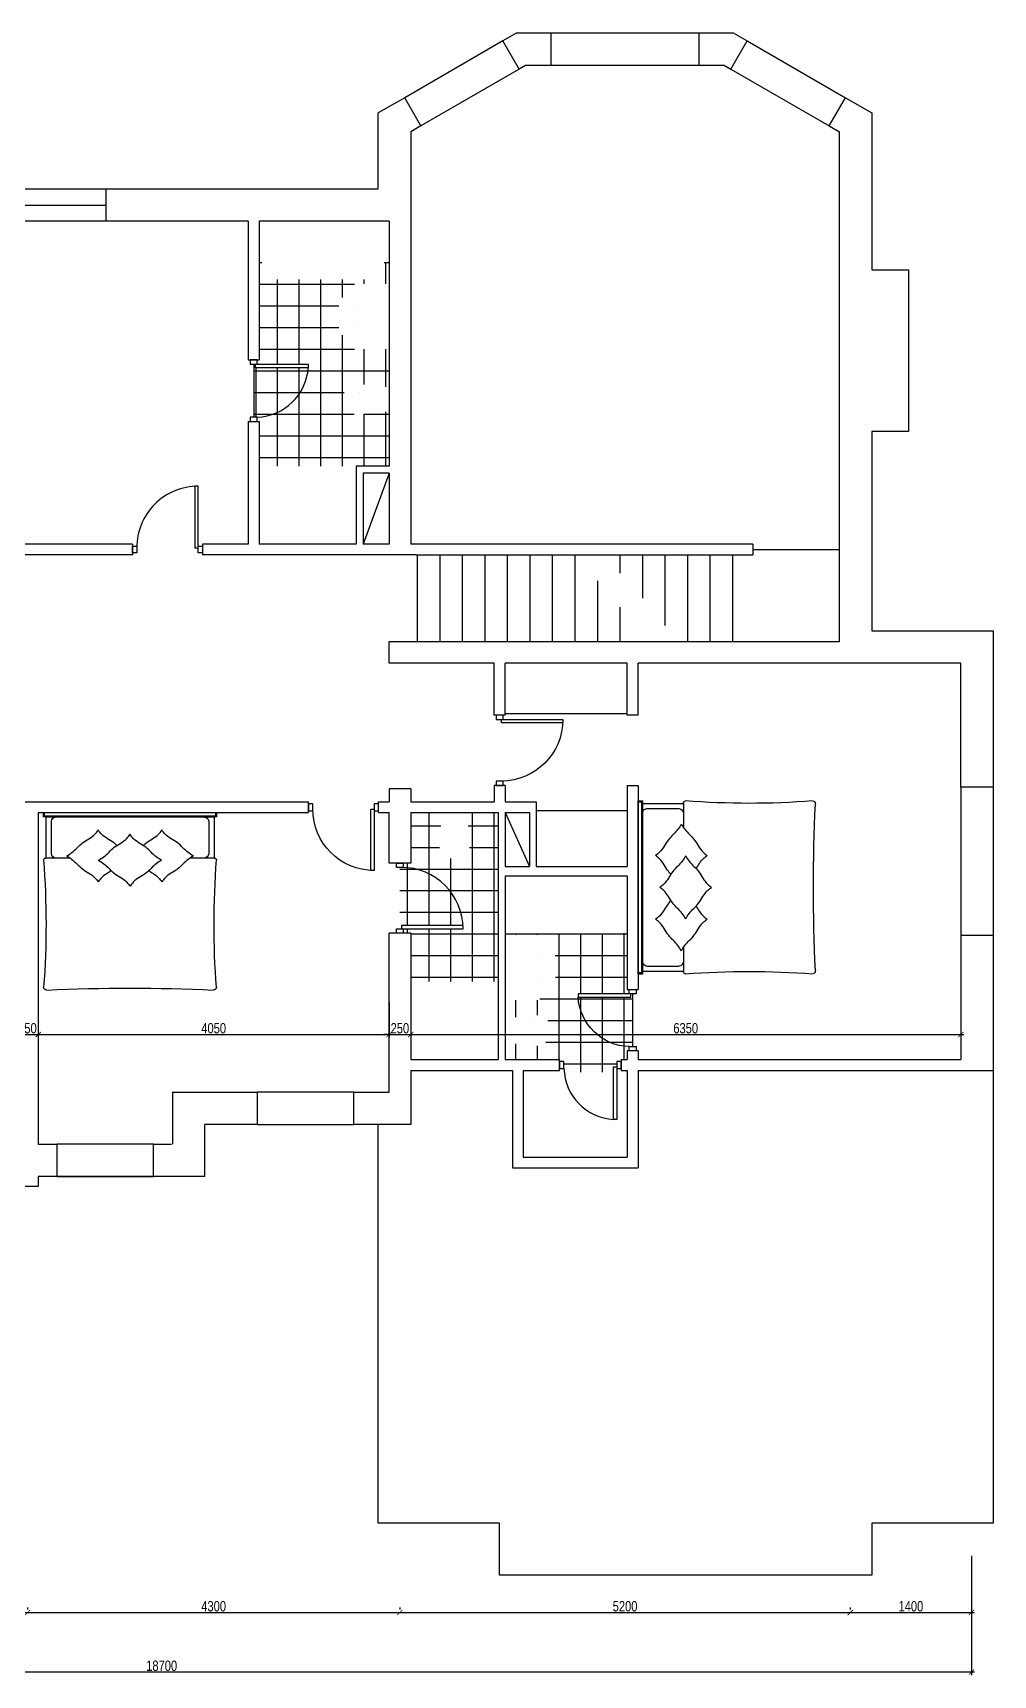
# Model space of a CAD drawing. Header units: millimetres. Extents: x 847 to 45733, y 1199 to 20271.
# Drawn here: x 10333 to 21421, y 1199 to 20154 of the extents above; entities that cross this region are included whole.
import ezdxf

# ---------------------------------------------------------------- set-up
doc = ezdxf.new("R2010")
doc.units = ezdxf.units.MM
for name, color, linetype in [('com', 250, 'Continuous'), ('dim', 4, 'Continuous'), ('furn', 34, 'Continuous'), ('type floor', 250, 'Continuous'), ('wall', 5, 'Continuous'), ('windows doors', 4, 'Continuous')]:
    doc.layers.add(name, color=color, linetype=linetype)
doc.styles.add('KOTE', font='romrust.shx', dxfattribs={"width": 0.8})
doc.dimstyles.new('100', dxfattribs={"dimscale": 6, "dimtxt": 20, "dimasz": 10, "dimexe": 6, "dimexo": 10, "dimgap": 2, "dimtad": 1, "dimtoh": 1, "dimdec": 0, "dimzin": 9, "dimdsep": 46, "dimtxsty": 'KOTE', "dimblk": 'ARCHTICK', "dimcen": 0, "dimdle": 6, "dimclrd": 256, "dimclre": 4, "dimclrt": 256, "dimadec": 0, "dimazin": 0, "dimtfac": 0.666667, "dimtdec": 0, "dimtix": 1, "dimtmove": 1, "dimatfit": 0, "dimfxl": 1, "dimtvp": 1, "dimtolj": 1, "dimarcsym": 0})
pattern_1 = [(0, (301659.83, 164753.26), (0, 250), []), (90, (301659.83, 164753.26), (-250, 2e-14), [])]

# ---------------------------------------------------------------- blocks, each defined once
blk = doc.blocks.new('_ArchTick')
at = {"color": 0, "linetype": 'ByBlock', "const_width": 0.15}
blk.add_lwpolyline([(-0.5, -0.5), (0.5, 0.5)], dxfattribs=at)
blk = doc.blocks.new('*D48')
at = {"layer": 'dim', "color": 4, "lineweight": -2, "transparency": 16777216}
for p, q in [((21171, 2575), (21171, 1199)), ((2471, 2156), (2471, 1199))]:
    blk.add_line(p, q, dxfattribs=at)
at = {"layer": 'dim', "lineweight": -2, "transparency": 16777216}
blk.add_line((21207, 1235), (2435, 1235), dxfattribs=at)
at = {"layer": 'dim', "lineweight": -2, "transparency": 16777216, "xscale": 60, "yscale": 60, "zscale": 60, "rotation": 180}
blk.add_blockref('_ArchTick', (2471, 1235), dxfattribs=at)
at = {"layer": 'dim', "lineweight": -2, "transparency": 16777216, "xscale": 60, "yscale": 60, "zscale": 60}
blk.add_blockref('_ArchTick', (21171, 1235), dxfattribs=at)
at = {"layer": 'dim', "transparency": 16777216, "insert": (11821, 1307), "char_height": 120, "attachment_point": 5, "style": 'KOTE'}
blk.add_mtext('\\A1;18700', dxfattribs=at)
blk = doc.blocks.new('*D52')
at = {"layer": 'dim', "lineweight": -2, "transparency": 16777216}
blk.add_line((10235, 1922), (14607, 1922), dxfattribs=at)
at = {"layer": 'dim', "color": 4, "lineweight": -2, "transparency": 16777216}
for p, q in [((10271, 1982), (10271, 1958)), ((14571, 1982), (14571, 1958))]:
    blk.add_line(p, q, dxfattribs=at)
at = {"layer": 'dim', "lineweight": -2, "transparency": 16777216, "xscale": 60, "yscale": 60, "zscale": 60, "rotation": 180}
blk.add_blockref('_ArchTick', (10271, 1922), dxfattribs=at)
at = {"layer": 'dim', "lineweight": -2, "transparency": 16777216, "xscale": 60, "yscale": 60, "zscale": 60}
blk.add_blockref('_ArchTick', (14571, 1922), dxfattribs=at)
at = {"layer": 'dim', "transparency": 16777216, "insert": (12421, 1994), "char_height": 120, "attachment_point": 5, "style": 'KOTE'}
blk.add_mtext('\\A1;4300', dxfattribs=at)
blk = doc.blocks.new('*D53')
at = {"layer": 'dim', "lineweight": -2, "transparency": 16777216}
blk.add_line((14535, 1922), (19807, 1922), dxfattribs=at)
at = {"layer": 'dim', "color": 4, "lineweight": -2, "transparency": 16777216}
for p, q in [((14571, 1982), (14571, 1958)), ((19771, 1982), (19771, 1958))]:
    blk.add_line(p, q, dxfattribs=at)
at = {"layer": 'dim', "lineweight": -2, "transparency": 16777216, "xscale": 60, "yscale": 60, "zscale": 60, "rotation": 180}
blk.add_blockref('_ArchTick', (14571, 1922), dxfattribs=at)
at = {"layer": 'dim', "lineweight": -2, "transparency": 16777216, "xscale": 60, "yscale": 60, "zscale": 60}
blk.add_blockref('_ArchTick', (19771, 1922), dxfattribs=at)
at = {"layer": 'dim', "transparency": 16777216, "insert": (17171, 1994), "char_height": 120, "attachment_point": 5, "style": 'KOTE'}
blk.add_mtext('\\A1;5200', dxfattribs=at)
blk = doc.blocks.new('*D54')
at = {"layer": 'dim', "lineweight": -2, "transparency": 16777216}
blk.add_line((19735, 1922), (21207, 1922), dxfattribs=at)
at = {"layer": 'dim', "color": 4, "lineweight": -2, "transparency": 16777216}
for p, q in [((19771, 1982), (19771, 1958)), ((21171, 1982), (21171, 1958))]:
    blk.add_line(p, q, dxfattribs=at)
at = {"layer": 'dim', "lineweight": -2, "transparency": 16777216, "xscale": 60, "yscale": 60, "zscale": 60, "rotation": 180}
blk.add_blockref('_ArchTick', (19771, 1922), dxfattribs=at)
at = {"layer": 'dim', "lineweight": -2, "transparency": 16777216, "xscale": 60, "yscale": 60, "zscale": 60}
blk.add_blockref('_ArchTick', (21171, 1922), dxfattribs=at)
at = {"layer": 'dim', "transparency": 16777216, "insert": (20471, 1994), "char_height": 120, "attachment_point": 5, "style": 'KOTE'}
blk.add_mtext('\\A1;1400', dxfattribs=at)
blk = doc.blocks.new('*D44')
at = {"layer": 'dim', "color": 4, "lineweight": -2, "transparency": 16777216}
for p, q in [((10146, 8908), (10146, 8557)), ((10396, 8908), (10396, 8557))]:
    blk.add_line(p, q, dxfattribs=at)
at = {"layer": 'dim', "lineweight": -2, "transparency": 16777216}
for p, q in [((10146, 8593), (10086, 8593)), ((10146, 8593), (10396, 8593)), ((10396, 8593), (10456, 8593))]:
    blk.add_line(p, q, dxfattribs=at)
at = {"layer": 'dim', "lineweight": -2, "transparency": 16777216, "xscale": 60, "yscale": 60, "zscale": 60}
blk.add_blockref('_ArchTick', (10146, 8593), dxfattribs=at)
at = {"layer": 'dim', "lineweight": -2, "transparency": 16777216, "xscale": 60, "yscale": 60, "zscale": 60, "rotation": 180}
blk.add_blockref('_ArchTick', (10396, 8593), dxfattribs=at)
at = {"layer": 'dim', "transparency": 16777216, "insert": (10271, 8665), "char_height": 120, "attachment_point": 5, "style": 'KOTE'}
blk.add_mtext('\\A1;250', dxfattribs=at)
blk = doc.blocks.new('*D45')
at = {"layer": 'dim', "color": 4, "lineweight": -2, "transparency": 16777216}
for p, q in [((14446, 8965), (14446, 8557)), ((10396, 8908), (10396, 8557))]:
    blk.add_line(p, q, dxfattribs=at)
at = {"layer": 'dim', "lineweight": -2, "transparency": 16777216}
blk.add_line((10360, 8593), (14482, 8593), dxfattribs=at)
at = {"layer": 'dim', "lineweight": -2, "transparency": 16777216, "xscale": 60, "yscale": 60, "zscale": 60, "rotation": 180}
blk.add_blockref('_ArchTick', (10396, 8593), dxfattribs=at)
at = {"layer": 'dim', "lineweight": -2, "transparency": 16777216, "xscale": 60, "yscale": 60, "zscale": 60}
blk.add_blockref('_ArchTick', (14446, 8593), dxfattribs=at)
at = {"layer": 'dim', "transparency": 16777216, "insert": (12421, 8665), "char_height": 120, "attachment_point": 5, "style": 'KOTE'}
blk.add_mtext('\\A1;4050', dxfattribs=at)
blk = doc.blocks.new('*D46')
at = {"layer": 'dim', "color": 4, "lineweight": -2, "transparency": 16777216}
for p, q in [((14446, 8965), (14446, 8557)), ((14696, 8965), (14696, 8557))]:
    blk.add_line(p, q, dxfattribs=at)
at = {"layer": 'dim', "lineweight": -2, "transparency": 16777216}
for p, q in [((14446, 8593), (14386, 8593)), ((14446, 8593), (14696, 8593)), ((14696, 8593), (14756, 8593))]:
    blk.add_line(p, q, dxfattribs=at)
at = {"layer": 'dim', "lineweight": -2, "transparency": 16777216, "xscale": 60, "yscale": 60, "zscale": 60}
blk.add_blockref('_ArchTick', (14446, 8593), dxfattribs=at)
at = {"layer": 'dim', "lineweight": -2, "transparency": 16777216, "xscale": 60, "yscale": 60, "zscale": 60, "rotation": 180}
blk.add_blockref('_ArchTick', (14696, 8593), dxfattribs=at)
at = {"layer": 'dim', "transparency": 16777216, "insert": (14571, 8665), "char_height": 120, "attachment_point": 5, "style": 'KOTE'}
blk.add_mtext('\\A1;250', dxfattribs=at)
blk = doc.blocks.new('*D47')
at = {"layer": 'dim', "color": 4, "lineweight": -2, "transparency": 16777216}
for p, q in [((21046, 9213), (21046, 8557)), ((14696, 8965), (14696, 8557))]:
    blk.add_line(p, q, dxfattribs=at)
at = {"layer": 'dim', "lineweight": -2, "transparency": 16777216}
blk.add_line((14660, 8593), (21082, 8593), dxfattribs=at)
at = {"layer": 'dim', "lineweight": -2, "transparency": 16777216, "xscale": 60, "yscale": 60, "zscale": 60, "rotation": 180}
blk.add_blockref('_ArchTick', (14696, 8593), dxfattribs=at)
at = {"layer": 'dim', "lineweight": -2, "transparency": 16777216, "xscale": 60, "yscale": 60, "zscale": 60}
blk.add_blockref('_ArchTick', (21046, 8593), dxfattribs=at)
at = {"layer": 'dim', "transparency": 16777216, "insert": (17871, 8665), "char_height": 120, "attachment_point": 5, "style": 'KOTE'}
blk.add_mtext('\\A1;6350', dxfattribs=at)
blk = doc.blocks.new('door 810 type2')
at = {"color": 3}
for points in [[(0, -40), (0, 40), (50, 40), (50, -40), (0, -40)], [(760, -40), (760, 40), (810, 40), (810, -40), (760, -40)]]:
    blk.add_lwpolyline(points, dxfattribs=at)
blk.add_lwpolyline([(50, -20), (50, -730), (90, -730), (90, -20), (50, -20)])
blk.add_arc((50, -20), 710, 270, 0)
blk = doc.blocks.new('DOOR710')
at = {"color": 3}
for points in [[(50, -40), (50, 40), (0, 40), (0, -40), (50, -40)], [(710, -40), (710, 40), (660, 40), (660, -40), (710, -40)]]:
    blk.add_lwpolyline(points, dxfattribs=at)
blk.add_lwpolyline([(660, -20), (660, -630), (620, -630), (620, -20), (660, -20)])
blk.add_arc((660, -20), 611, 181.8779, 266.2483)
blk = doc.blocks.new('b1')
at = {"color": 0}
for p, q in [((-1000, 0), (1000, 0)), ((-1000, -50), (-1000, 0)), ((-988, -40), (-988, 0)), ((988, 0), (988, -40)), ((1000, 0), (1000, -50)), ((1000, -50), (-1000, -50)), ((988, -40), (-988, -40)), ((-970, -50), (970, -50)), ((-970, -525), (-970, -50)), ((-909, -100), (-909, -475)), ((909, -100), (909, -475)), ((970, -50), (970, -525)), ((-690, -525), (-974, -525)), ((974, -525), (690, -525))]:
    blk.add_line(p, q, dxfattribs=at)
at = {"color": 0, "extrusion": (0, 0, -1)}
for centre, major_axis, start_param, end_param in [((-848, -100), (60.6, 0), 3.141593, 4.712389), ((848, -100), (-60.6, 0), 1.570796, 3.141593), ((-974, -545), (-24.2, 0), -0.063736, 1.570796), ((-15076, -1287), (14106, 0), -0.063736, 0.062687), ((-848, -475), (-60.6, 0), 4.712389, 6.283185), ((848, -475), (60.6, 0), 0, 1.570796), ((15076, -1287), (-14106, 0), -0.062687, 0.063736), ((974, -545), (-24.2, 0), 1.570796, 3.205329), ((-961, -2018), (36.4, 0), 1.523621, 3.20428), ((0, -15428), (16246, 0), 4.653299, 4.771479), ((961, -2018), (36.4, 0), -0.062687, 1.617972)]:
    blk.add_ellipse(centre, major_axis=major_axis, ratio=0.825, start_param=start_param, end_param=end_param, dxfattribs=at)
at = {"color": 0}
for points, knots in [([(-731, -500), (-710, -487), (-641, -445), (-559, -339), (-422, -279), (-379, -217), (-367, -200)], [0, 0, 0, 0, 63.400478, 212.503081, 369.080424, 426.268982, 426.268982, 426.268982, 426.268982]), ([(-152, -379), (-163, -369), (-217, -321), (-313, -279), (-356, -217), (-367, -200)], [172.094326, 172.094326, 172.094326, 172.094326, 212.503081, 369.080424, 426.268982, 426.268982, 426.268982, 426.268982]), ([(-363, -550), (-343, -537), (-273, -495), (-191, -389), (-55, -329), (-12, -267), (0, -250)], [0, 0, 0, 0, 63.400478, 212.503081, 369.080424, 426.268982, 426.268982, 426.268982, 426.268982]), ([(363, -550), (343, -537), (273, -495), (191, -389), (55, -329), (12, -267), (0, -250)], [0, 0, 0, 0, 63.400478, 212.503081, 369.080424, 426.268982, 426.268982, 426.268982, 426.268982]), ([(152, -379), (163, -369), (217, -321), (313, -279), (356, -217), (367, -200)], [172.094326, 172.094326, 172.094326, 172.094326, 212.503081, 369.080424, 426.268982, 426.268982, 426.268982, 426.268982]), ([(731, -500), (710, -487), (641, -445), (559, -339), (422, -279), (379, -217), (367, -200)], [0, 0, 0, 0, 63.400478, 212.503081, 369.080424, 426.268982, 426.268982, 426.268982, 426.268982]), ([(-731, -500), (-710, -512), (-641, -555), (-559, -661), (-422, -720), (-379, -783), (-367, -799)], [0, 0, 0, 0, 63.400478, 212.503081, 369.080424, 426.268982, 426.268982, 426.268982, 426.268982]), ([(-363, -550), (-343, -562), (-273, -605), (-191, -711), (-55, -770), (-12, -833), (0, -849)], [0, 0, 0, 0, 63.400478, 212.503081, 369.080424, 426.268982, 426.268982, 426.268982, 426.268982]), ([(363, -550), (343, -562), (273, -605), (191, -711), (55, -770), (12, -833), (0, -849)], [0, 0, 0, 0, 63.400478, 212.503081, 369.080424, 426.268982, 426.268982, 426.268982, 426.268982]), ([(731, -500), (710, -512), (641, -555), (559, -661), (422, -720), (379, -783), (367, -799)], [0, 0, 0, 0, 63.400478, 212.503081, 369.080424, 426.268982, 426.268982, 426.268982, 426.268982]), ([(-216, -670), (-256, -696), (-319, -730), (-356, -783), (-367, -799)], [244.58101, 244.58101, 244.58101, 244.58101, 369.080424, 426.268982, 426.268982, 426.268982, 426.268982]), ([(216, -670), (256, -696), (319, -730), (356, -783), (367, -799)], [244.58101, 244.58101, 244.58101, 244.58101, 369.080424, 426.268982, 426.268982, 426.268982, 426.268982])]:
    blk.add_open_spline(points, degree=3, knots=knots, dxfattribs=at)

msp = doc.modelspace()

# ---------------------------------------------------------------- hatches: boundary and pattern name
at = {"layer": 'type floor'}
h = msp.add_hatch(dxfattribs=at)
h.set_pattern_fill('NET', color=256, scale=2000, style=0)
h.set_pattern_definition(pattern_1)
edge = h.paths.add_edge_path()
edge.add_line((13513.3, 16328.7), (13513.3, 16288.7))
edge.add_arc((12903.3, 16328.7), 611.3, 271.87486, 356.24827, ccw=False)
edge.add_line((12923.3, 15717.7), (12923.3, 15668.7))
edge.add_line((12923.3, 15668.7), (12945.8, 15668.7))
edge.add_line((12945.8, 15668.7), (12945.8, 15153.8))
edge.add_line((12945.8, 15153.8), (14065.8, 15153.8))
edge.add_line((14065.8, 15153.8), (14445.8, 15153.8))
edge.add_line((14445.8, 15153.8), (14445.8, 15783.4))
edge.add_line((14445.8, 15783.4), (14106.7, 15748.1))
edge.add_arc((14088.3, 15924.7), 177.5, 84.05459, 275.94541, ccw=False)
edge.add_line((14106.7, 16101.2), (14445.8, 16065.9))
edge.add_line((14445.8, 16065.9), (14445.8, 16503.2))
edge.add_line((14445.8, 16503.2), (14045.8, 16503.2))
edge.add_line((14045.8, 16503.2), (14045.8, 16552))
edge.add_ellipse((14145.8, 16882), major_axis=(0, 350), ratio=0.8571429, start_angle=16.85949, end_angle=163.14107, ccw=False)
edge.add_line((14045.8, 17212), (14045.8, 17257))
edge.add_line((14045.8, 17257), (14445.8, 17257))
edge.add_line((14445.8, 17257), (14445.8, 17503.8))
edge.add_line((14445.8, 17503.8), (14388.1, 17503.8))
edge.add_line((14388.1, 17503.8), (14388.1, 17377.6))
edge.add_arc((14318.1, 17377.6), 70, -90, 0, ccw=False)
edge.add_line((14318.1, 17307.6), (13047.9, 17307.6))
edge.add_arc((13047.9, 17377.6), 70, 180, 270, ccw=False)
edge.add_line((12977.9, 17377.6), (12977.9, 17503.8))
edge.add_line((12977.9, 17503.8), (12945.8, 17503.8))
edge.add_line((12945.8, 17503.8), (12945.8, 16378.7))
edge.add_line((12945.8, 16378.7), (12923.3, 16378.7))
edge.add_line((12923.3, 16378.7), (12923.3, 16328.7))
edge.add_line((12923.3, 16328.7), (13513.3, 16328.7))
h.paths.add_polyline_path([(12903.3, 16288.7), (12903.3, 16328.7), (12883.3, 16328.7), (12883.3, 15718.7), (12923.3, 15718.7), (12923.3, 15717.7, 0.3857346), (13513.3, 16288.7)])
h = msp.add_hatch(dxfattribs=at)
h.set_pattern_fill('NET', color=256, scale=2000, style=0)
h.set_pattern_definition(pattern_1)
h.paths.add_polyline_path([(15024.3, 10814.7), (15059.6, 11153.8), (14695.8, 11153.8), (14695.8, 10572.1), (14610.8, 10572.1), (14610.8, 10521.8, -0.3896635), (15299.7, 9852.1), (15300.8, 9852.1), (15300.8, 9812.1), (14610.8, 9812.1), (14610.8, 9762.1), (14695.8, 9762.1), (14695.8, 9203.8), (15705.8, 9203.8), (15705.8, 11153.8), (15342, 11153.8), (15377.3, 10814.7, -1.109549)])
h.paths.add_polyline_path([(14590.8, 10522.1), (14570.8, 10522.1), (14570.8, 9812.1), (14590.8, 9812.1), (14590.8, 9852.1), (15299.7, 9852.1, 0.3977985)])
h = msp.add_hatch(dxfattribs=at)
h.set_pattern_fill('NET', color=256, scale=2000, style=0)
h.set_pattern_definition(pattern_1)
edge = h.paths.add_edge_path()
edge.add_ellipse((16085.8, 9368.8), major_axis=(0, 350), ratio=0.8571429, start_angle=196.85893, end_angle=343.14051, ccw=False)
edge.add_line((16185.8, 9038.8), (16185.8, 8990))
edge.add_line((16185.8, 8990), (15785.8, 8990))
edge.add_line((15785.8, 8990), (15785.8, 8782.2))
edge.add_line((15785.8, 8782.2), (16124.9, 8817.5))
edge.add_arc((16143.3, 8641), 177.5, -95.94541, 95.94541, ccw=False)
edge.add_line((16124.9, 8464.4), (15785.8, 8499.7))
edge.add_line((15785.8, 8499.7), (15785.8, 8303.8))
edge.add_line((15785.8, 8303.8), (16415.8, 8303.6))
edge.add_line((16415.8, 8303.6), (16415.8, 8281.3))
edge.add_line((16415.8, 8281.3), (16465.8, 8281.3))
edge.add_line((16465.8, 8281.3), (16465.8, 8201.3))
edge.add_line((16465.8, 8201.3), (16464.8, 8201.3))
edge.add_arc((17075.8, 8221.3), 611.3, 181.87486, 185.86814)
edge.add_line((16467.7, 8158.8), (17035.8, 8158.8))
edge.add_line((17035.8, 8158.8), (17035.8, 8221.3))
edge.add_line((17035.8, 8221.3), (17075.8, 8221.3))
edge.add_line((17075.8, 8221.3), (17075.8, 8281.3))
edge.add_line((17075.8, 8281.3), (17125.8, 8281.3))
edge.add_line((17125.8, 8281.3), (17125.8, 8303.8))
edge.add_line((17125.8, 8303.8), (17195.8, 8303.8))
edge.add_line((17195.8, 8303.8), (17195.8, 8403.8))
edge.add_line((17195.8, 8403.8), (17218.3, 8403.8))
edge.add_line((17218.3, 8403.8), (17218.3, 8452.8))
edge.add_arc((17238.3, 9063.8), 611.3, 183.75173, 268.12514, ccw=False)
edge.add_line((16628.3, 9023.8), (16628.3, 9063.8))
edge.add_line((16628.3, 9063.8), (17218.3, 9063.8))
edge.add_line((17218.3, 9063.8), (17218.3, 9113.8))
edge.add_line((17218.3, 9113.8), (17195.8, 9113.8))
edge.add_line((17195.8, 9113.8), (17195.8, 9819.6))
edge.add_arc((17125.9, 9823.8), 70, 270, 356.54451, ccw=False)
edge.add_line((17125.9, 9753.8), (15855.8, 9753.8))
edge.add_arc((15855.8, 9823.8), 70, 180, 270, ccw=False)
edge.add_line((15785.8, 9823.8), (15785.8, 9743.8))
edge.add_line((15785.8, 9743.8), (16185.8, 9743.8))
edge.add_line((16185.8, 9743.8), (16185.8, 9698.8))
h.paths.add_polyline_path([(16628.3, 9023.8, 0.3857346), (17218.3, 8452.8), (17218.3, 8453.8), (17258.3, 8453.8), (17258.3, 9063.8), (17238.3, 9063.8), (17238.3, 9023.8)])

# ---------------------------------------------------------------- linework, layer by layer
at = {"layer": 'com'}
for p, q in [((14770.8, 14128.8), (14770.8, 13128.8)), ((15030.8, 14128.8), (15030.8, 13128.8)), ((15290.8, 14128.8), (15290.8, 13128.8)), ((15550.8, 14128.8), (15550.8, 13128.8)), ((15810.8, 14128.8), (15810.8, 13128.8)), ((16070.8, 14128.8), (16070.8, 13128.8)), ((16330.8, 14128.8), (16330.8, 13128.8)), ((16590.8, 14128.8), (16590.8, 13128.8)), ((17110.8, 14128.8), (17110.8, 13917.2)), ((17370.8, 14128.8), (17370.8, 13628.8)), ((17630.8, 14128.8), (17630.8, 13315.6)), ((17890.8, 14128.8), (17890.8, 13128.8)), ((18150.8, 14128.8), (18150.8, 13128.8)), ((18410.8, 14128.8), (18410.8, 13128.8)), ((16850.8, 13827.9), (16850.8, 13128.8)), ((17110.8, 13527.1), (17110.8, 13128.8))]:
    msp.add_line(p, q, dxfattribs=at)
at = {"layer": 'wall', "color": 5, "linetype": 'Continuous'}
for p, q in [((15922.2, 20153.8), (15760.8, 20060.6)), ((15922.2, 20153.8), (16315.8, 20153.8)), ((18025.8, 20153.8), (18419.4, 20153.8)), ((18419.4, 20153.8), (18580.8, 20060.6)), ((16022.7, 19778.8), (15948.3, 19735.9)), ((16315.8, 19778.8), (16022.7, 19778.8)), ((18318.9, 19778.8), (18025.8, 19778.8)), ((18318.9, 19778.8), (18393.3, 19735.9)), ((14626.3, 19405.6), (14320.8, 19229.2)), ((19715.3, 19405.6), (20020.8, 19229.2)), ((14320.8, 18353.8), (14320.8, 19229.2)), ((20020.8, 19229.2), (20020.8, 17419.1)), ((14813.8, 19080.9), (14695.8, 19012.7)), ((14695.8, 19012.7), (14695.8, 14253.8)), ((19527.8, 19080.9), (19645.8, 19012.7)), ((19645.8, 13128.8), (19645.8, 19012.7)), ((11175.8, 18353.8), (14320.8, 18353.8)), ((12820.8, 17978.8), (11175.8, 17978.8)), ((12820.8, 17978.8), (12820.8, 16378.7)), ((14445.8, 17978.8), (12945.8, 17978.8)), ((12945.8, 17978.8), (12945.8, 16378.7)), ((14445.8, 17978.8), (14445.8, 15153.8)), ((20020.8, 17419.1), (20441.6, 17419.1)), ((20441.6, 17419.1), (20441.6, 15554.3)), ((12820.8, 15668.7), (12820.8, 14253.8)), ((12945.8, 15668.7), (12945.8, 14253.8)), ((20441.6, 15554.3), (20020.8, 15554.3)), ((20020.8, 15554.3), (20020.8, 13253.8)), ((14445.8, 15153.8), (14065.8, 15153.8)), ((14065.8, 15153.8), (14065.8, 14253.8)), ((14145.8, 15073.8), (14145.8, 14253.8)), ((14445.8, 15073.8), (14145.8, 15073.8)), ((14445.8, 15073.8), (14445.8, 14253.8)), ((11482.9, 14253.8), (8020.8, 14253.8)), ((12820.8, 14253.8), (12292.9, 14253.8)), ((14065.8, 14253.8), (12945.8, 14253.8)), ((14445.8, 14253.8), (14145.8, 14253.8)), ((18645.8, 14253.8), (14695.8, 14253.8)), ((11482.9, 14128.8), (6395.8, 14128.8)), ((14759.3, 14128.8), (12292.9, 14128.8)), ((14759.3, 14128.8), (18645.8, 14128.8)), ((14445.8, 13128.8), (19645.8, 13128.8)), ((20020.8, 13253.8), (21420.8, 13253.8)), ((21420.8, 13253.8), (21420.8, 11446.3)), ((15660.8, 12878.8), (14445.8, 12878.8)), ((17195.8, 12878.8), (15785.8, 12878.8)), ((21045.8, 12878.8), (17320.8, 12878.8)), ((21045.8, 11446.3), (21045.8, 12878.8)), ((14695.8, 11428.8), (14695.8, 11278.8)), ((17195.8, 11468.8), (17195.8, 10530.7)), ((17195.8, 11468.8), (17320.8, 11468.8)), ((17320.8, 11468.8), (17320.8, 9113.8)), ((21420.8, 11446.3), (21045.8, 11446.3)), ((9208.9, 11278.8), (13515.8, 11278.8)), ((14325.8, 11278.8), (14445.8, 11278.8)), ((14695.8, 11278.8), (15660.8, 11278.8)), ((15785.8, 11278.8), (16145.8, 11278.8)), ((10395.8, 11153.8), (10395.8, 7328.8)), ((10395.8, 11153.8), (13515.8, 11153.8)), ((14325.8, 11153.8), (14445.8, 11153.8)), ((14445.8, 10572.1), (14445.8, 11153.8)), ((14695.8, 11153.8), (15705.8, 11153.8)), ((14695.8, 11153.8), (14695.8, 10572.1)), ((15785.8, 11153.8), (16065.8, 11153.8)), ((16145.8, 11178.8), (17195.8, 11178.8)), ((17195.8, 10425.7), (17195.8, 9113.8)), ((14445.8, 7928.8), (14445.8, 9762.1)), ((14695.8, 9762.1), (14695.8, 8303.8)), ((21420.8, 9736.3), (21045.8, 9736.3)), ((21420.8, 9736.3), (21420.8, 8178.8)), ((17195.8, 8403.8), (17195.8, 8303.8)), ((17320.8, 8403.8), (17320.8, 8303.8)), ((14695.8, 8303.8), (15705.8, 8303.8)), ((14695.8, 8178.8), (15870.8, 8178.8)), ((14695.8, 8178.8), (14695.8, 7553.8)), ((15785.8, 8303.8), (16415.8, 8303.8)), ((15995.8, 8178.8), (16415.8, 8178.8)), ((17125.8, 8303.8), (17195.8, 8303.8)), ((17125.8, 8178.8), (17195.8, 8178.8)), ((17320.8, 8303.8), (21045.8, 8303.8)), ((17320.8, 8178.8), (21420.8, 8178.8)), ((11945.8, 7928.8), (12928.3, 7928.8)), ((11945.8, 7928.8), (11945.8, 7328.8)), ((12928.3, 7553.8), (12928.3, 7928.8)), ((14038.3, 7553.8), (14038.3, 7928.8)), ((14038.3, 7928.8), (14445.8, 7928.8)), ((12320.8, 6953.8), (12320.8, 7553.8)), ((12928.3, 7553.8), (12320.8, 7553.8)), ((14695.8, 7553.8), (14038.3, 7553.8)), ((10395.8, 7328.8), (10615.8, 7328.8)), ((11725.8, 7328.8), (11935.8, 7328.8)), ((10395.8, 6837.6), (10145.8, 6837.6)), ((12320.8, 6953.8), (10395.8, 6953.8)), ((10395.8, 6953.8), (10395.8, 6837.6))]:
    msp.add_line(p, q, dxfattribs=at)
at = {"layer": 'wall'}
for p, q in [((16315.8, 19778.8), (16315.8, 20153.8)), ((18025.8, 19778.8), (18025.8, 20153.8)), ((15948.3, 19735.9), (15760.8, 20060.6)), ((18393.3, 19735.9), (18580.8, 20060.6)), ((14813.8, 19080.9), (14626.3, 19405.6)), ((19527.8, 19080.9), (19715.3, 19405.6)), ((18645.8, 14253.8), (18645.8, 14128.8)), ((14445.8, 12878.8), (14445.8, 13128.8)), ((15660.8, 12278.8), (15660.8, 12878.8)), ((17195.8, 12278.8), (17195.8, 12878.8)), ((17320.8, 12278.8), (17320.8, 12878.8)), ((15785.8, 12278.8), (15660.8, 12278.8)), ((14695.8, 11428.8), (14445.8, 11428.8)), ((14445.8, 11428.8), (14445.8, 11278.8)), ((15785.8, 11468.8), (15660.8, 11468.8))]:
    msp.add_line(p, q, dxfattribs=at)
at = {"layer": 'wall', "color": 4, "linetype": 'Continuous'}
for p, q in [((16315.8, 20153.8), (18025.8, 20153.8)), ((15760.8, 20060.6), (14626.3, 19405.6)), ((18580.8, 20060.6), (19715.3, 19405.6)), ((15948.3, 19735.9), (14813.8, 19080.9)), ((18025.8, 19778.8), (16315.8, 19778.8)), ((18393.3, 19735.9), (19527.8, 19080.9)), ((9465.8, 18353.8), (11175.8, 18353.8)), ((11175.8, 17978.8), (9465.8, 17978.8)), ((21420.8, 11446.3), (21420.8, 9736.3)), ((14038.3, 7928.8), (12928.3, 7928.8)), ((12928.3, 7553.8), (14038.3, 7553.8)), ((11725.8, 7328.8), (10615.8, 7328.8)), ((10615.8, 6953.8), (11725.8, 6953.8))]:
    msp.add_line(p, q, dxfattribs=at)
at = {"layer": 'wall', "color": 5}
for p, q in [((11175.8, 18353.8), (11175.8, 17978.8)), ((9465.8, 18166.3), (11175.8, 18166.3)), ((12820.8, 16378.7), (12945.8, 16378.7)), ((12883.3, 16328.7), (12883.3, 15718.7)), ((12820.8, 15668.7), (12945.8, 15668.7)), ((14445.8, 15073.8), (14145.8, 14253.8)), ((11482.9, 14253.8), (11482.9, 14128.8)), ((12292.9, 14253.8), (12292.9, 14128.8)), ((18645.8, 14191.3), (19645.8, 14191.3)), ((15785.8, 12278.8), (15785.8, 12878.8)), ((15785.8, 12298.8), (17195.8, 12298.8)), ((17320.8, 12278.8), (17195.8, 12278.8)), ((15660.8, 11468.8), (15660.8, 11278.8)), ((15785.8, 11468.8), (15785.8, 11278.8)), ((13515.8, 11153.8), (13515.8, 11278.8)), ((14325.8, 11153.8), (14325.8, 11278.8)), ((16145.8, 11278.8), (16145.8, 10530.7)), ((15705.8, 11153.8), (15705.8, 8303.8)), ((15785.8, 11153.8), (15785.8, 10530.7)), ((15785.8, 11153.8), (16065.8, 10530.7)), ((16065.8, 11153.8), (16065.8, 10530.7)), ((14695.8, 10572.1), (14445.8, 10572.1)), ((15785.8, 10530.7), (16065.8, 10530.7)), ((15785.8, 10425.7), (15785.8, 8303.8)), ((15785.8, 10425.7), (17195.8, 10425.7)), ((16145.8, 10530.7), (17195.8, 10530.7)), ((14695.8, 9762.1), (14445.8, 9762.1)), ((21045.8, 9736.3), (21045.8, 8303.8)), ((17195.8, 9113.8), (17320.8, 9113.8)), ((17258.3, 9063.8), (17258.3, 8453.8)), ((17320.8, 8403.8), (17195.8, 8403.8)), ((15870.8, 8178.8), (15870.8, 7053.8)), ((15995.8, 8178.8), (15995.8, 7178.8)), ((16415.8, 8178.8), (16415.8, 8303.8)), ((17125.8, 8303.8), (17125.8, 8178.8)), ((17195.8, 8178.8), (17195.8, 7178.8)), ((17320.8, 8178.8), (17320.8, 7053.8)), ((15870.8, 7053.8), (17320.8, 7053.8)), ((15995.8, 7178.8), (17195.8, 7178.8))]:
    msp.add_line(p, q, dxfattribs=at)
at = {"layer": 'wall', "color": 4}
msp.add_line((21045.8, 11446.3), (21045.8, 9736.3), dxfattribs=at)
at = {"layer": 'wall', "color": 18, "linetype": 'Continuous', "true_color": 0x000000}
for p, q in [((21420.8, 8178.8), (21420.8, 2953.8)), ((14320.8, 2953.8), (14320.8, 7553.8)), ((15720.8, 2953.8), (14320.8, 2953.8)), ((15720.8, 2353.8), (15720.8, 2953.8)), ((21420.8, 2953.8), (20020.8, 2953.8)), ((20020.8, 2953.8), (20020.8, 2353.8)), ((20020.8, 2353.8), (15720.8, 2353.8))]:
    msp.add_line(p, q, dxfattribs=at)
at = {"layer": 'wall', "linetype": 'Continuous'}
for p, q in [((10615.8, 6953.8), (10615.8, 7328.8)), ((11725.8, 6953.8), (11725.8, 7328.8))]:
    msp.add_line(p, q, dxfattribs=at)

# ---------------------------------------------------------------- block references
at = {"layer": 'furn', "rotation": 90}
msp.add_blockref('b1', (17320.8, 10291.3), dxfattribs=at)
at = {"layer": 'furn'}
msp.add_blockref('b1', (11455.5, 11153.8), dxfattribs=at)
at = {"layer": 'windows doors'}
for name, p, rotation in [('DOOR710', (12883.3, 15668.7), 90), ('door 810 type2', (12292.9, 14191.3), 180), ('door 810 type2', (14570.8, 9762.1), 90)]:
    msp.add_blockref(name, p, dxfattribs=dict(at, rotation=rotation))
at = {"layer": 'windows doors', "xscale": -1}
for name, p, rotation in [('door 810 type2', (15723.3, 12278.8), 90), ('DOOR710', (17258.3, 8403.8), 270)]:
    msp.add_blockref(name, p, dxfattribs=dict(at, rotation=rotation))
msp.add_blockref('door 810 type2', (14325.8, 11215.8), dxfattribs=at)
at = {"layer": 'windows doors'}
msp.add_blockref('DOOR710', (16415.8, 8241.3), dxfattribs=at)

# ---------------------------------------------------------------- dimensions: what is measured, and where the dimension line sits
at = {"layer": 'dim'}
for base, p1, p2, picture, middle in [((21045.8, 8593.2), (14695.8, 9024.6), (21045.8, 9273.5), '*D47', (17870.8, 8665.2)), ((10395.8, 8593.2), (10145.8, 8968.2), (10395.8, 8968.2), '*D44', (10270.8, 8665.2)), ((14445.8, 8593.2), (10395.8, 8968.2), (14445.8, 9024.6), '*D45', (12420.8, 8665.2)), ((14695.8, 8593.2), (14445.8, 9024.6), (14695.8, 9024.6), '*D46', (14570.8, 8665.2)), ((2470.8, 1235.4), (21170.8, 2635.3), (2470.8, 2215.7), '*D48', (11820.8, 1307.4)), ((14570.8, 1922.3), (10270.8, 1922.3), (14570.8, 1922.3), '*D52', (12420.8, 1994.3)), ((19770.8, 1922.3), (14570.8, 1922.3), (19770.8, 1922.3), '*D53', (17170.8, 1994.3)), ((21170.8, 1922.3), (19770.8, 1922.3), (21170.8, 1922.3), '*D54', (20470.8, 1994.3))]:
    dim = msp.add_linear_dim(base=base, p1=p1, p2=p2, dimstyle='100', dxfattribs=at)
    dim.commit()
    dim.dimension.update_dxf_attribs({"geometry": picture, "text_midpoint": middle})

doc.saveas('drawing.dxf')
